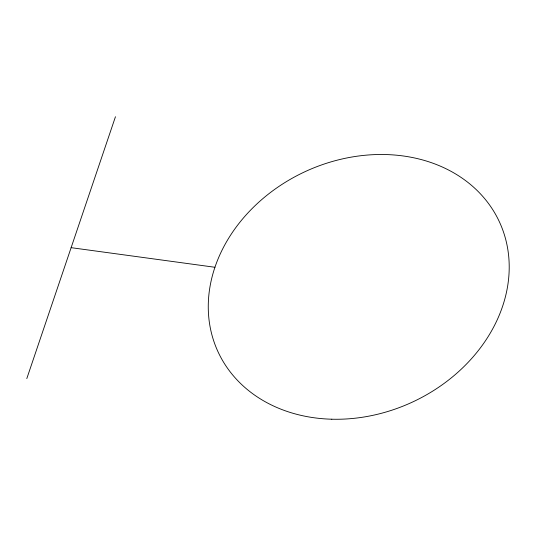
<?xml version="1.0" encoding="UTF-8"?>
<svg xmlns="http://www.w3.org/2000/svg" width="536" height="536" viewBox="0 0 536 536"><rect width="100%" height="100%" fill="white"/><g stroke="black" fill="none" stroke-linecap="round" stroke-linejoin="round"><path stroke-width="0.8" d="M26.8 378.597L115.454 116.734M71.127 247.666L214.929 267.27M331.791 419.212A154.971 127.106 -24.7 0 0 500.416 224.108A154.971 127.106 -24.7 0 0 243.994 217.315A154.971 127.106 -24.7 0 0 331.791 419.212"/></g></svg>
